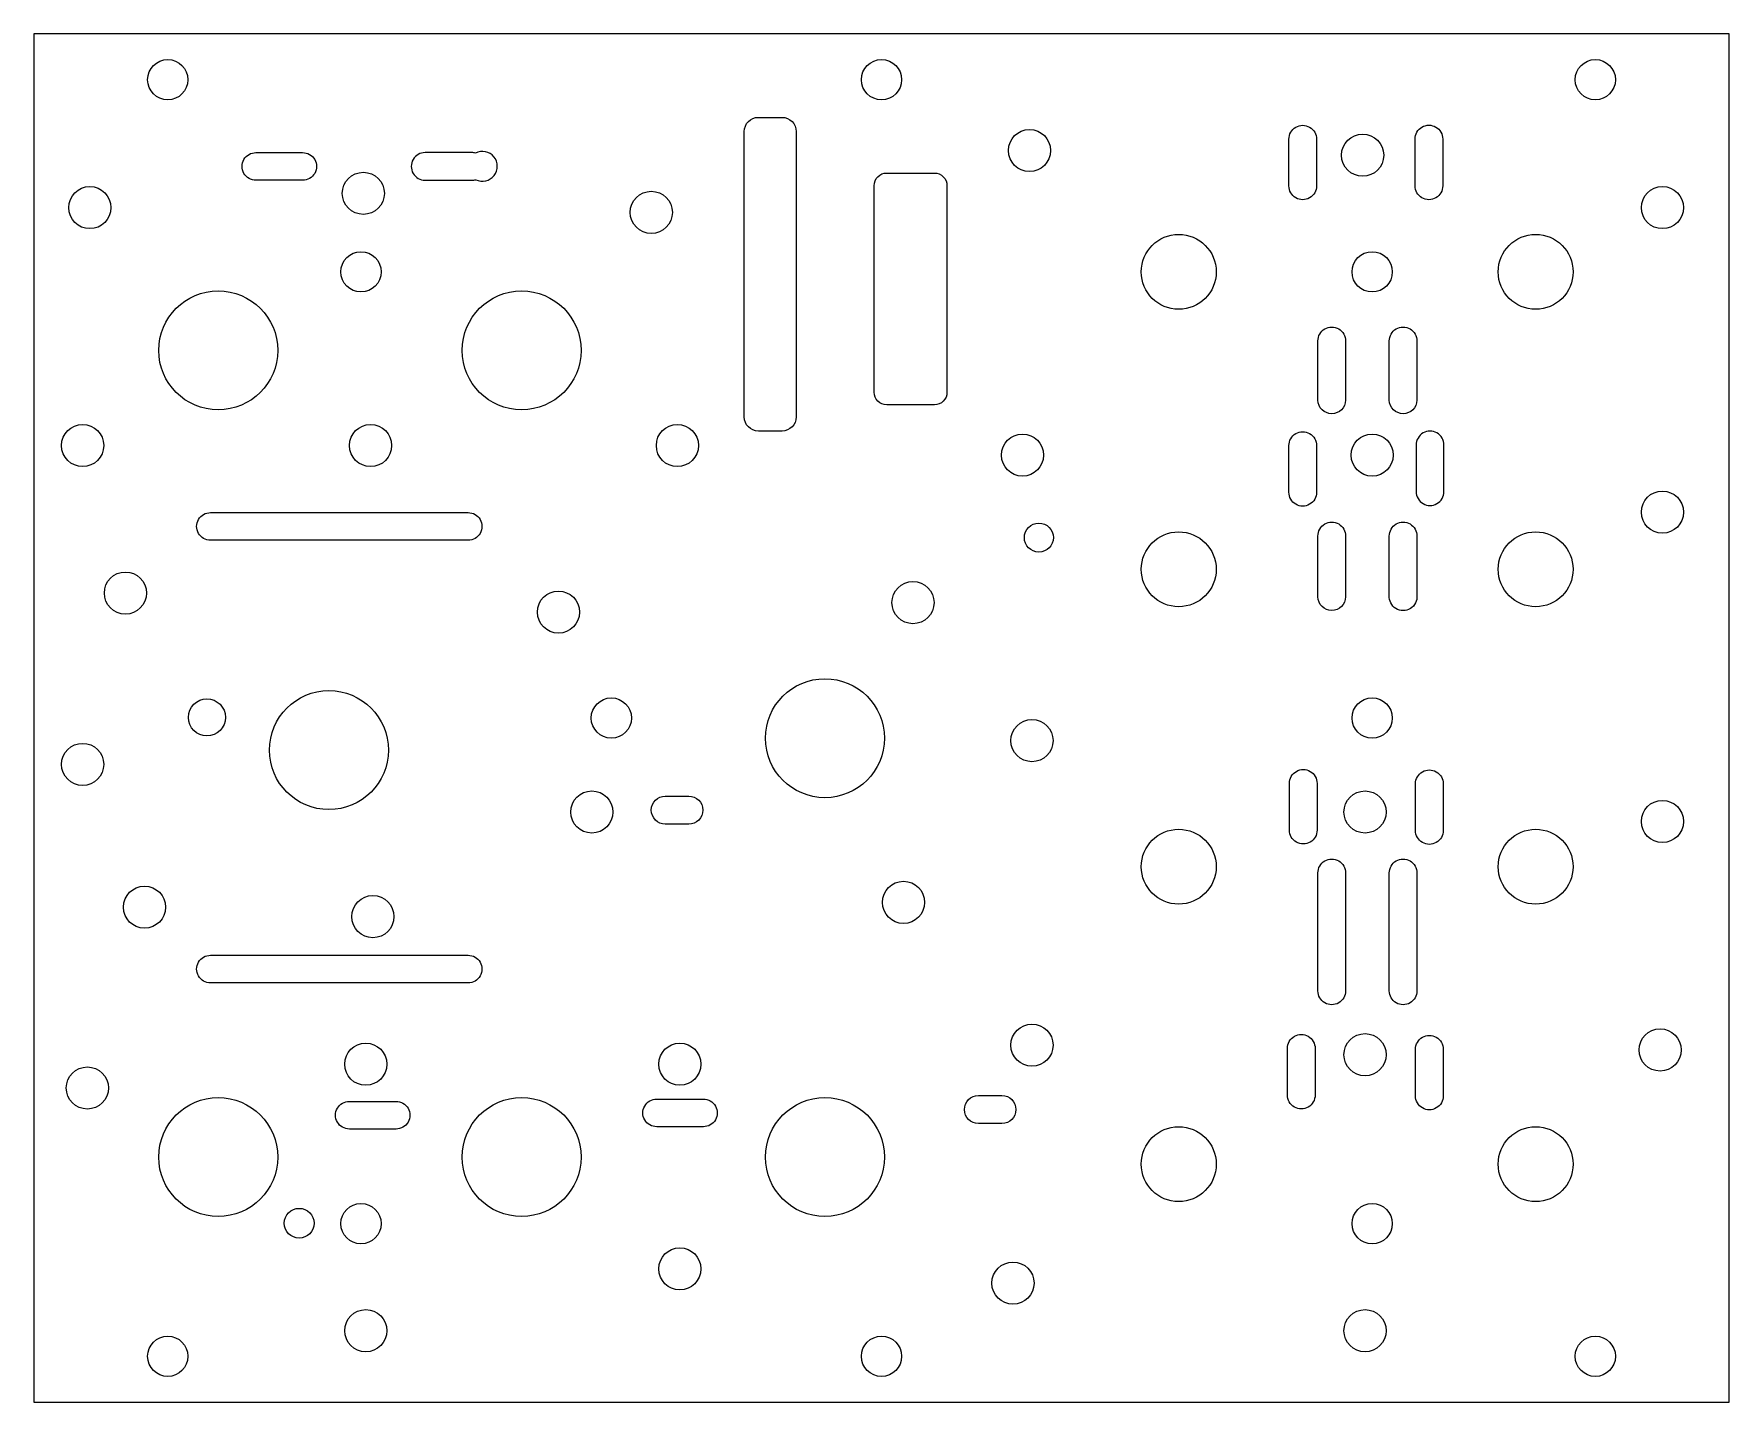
# Model space of a CAD drawing. Header units: millimetres. Extents: x 0 to 181, y 0 to 146.
import ezdxf

# ---------------------------------------------------------------- set-up
doc = ezdxf.new("R2010")
doc.units = ezdxf.units.MM
doc.layers.get('0').update_dxf_attribs({"linetype": 'CONTINUOUS'})

msp = doc.modelspace()

# ---------------------------------------------------------------- linework, layer by layer
msp.add_lwpolyline([(0, 146.05), (0, 0), (180.97, 0), (180.97, 146.05)], close=True)
for points in [[(77.34, 137.14), (79.88, 137.14, -0.414214), (81.38, 135.64), (81.38, 105.16, -0.414214), (79.88, 103.66), (77.34, 103.66, -0.414214), (75.84, 105.16), (75.84, 135.64, -0.414214)], [(133.98, 129.83), (133.98, 134.81, -1.006504), (136.93, 134.81), (136.93, 129.83, -1.006504)], [(147.45, 129.84), (147.45, 134.82, -1.006504), (150.4, 134.82), (150.4, 129.84, -1.006504)], [(23.71, 133.38), (28.69, 133.38, -1.006504), (28.69, 130.43), (23.71, 130.43, -1.006504)], [(47.15, 133.33, 0.068357), (46.75, 133.38), (41.77, 133.38, 1.006504), (41.77, 130.43), (46.75, 130.43, 0.075012), (47.18, 130.49, 1.623761)], [(89.7, 107.8), (89.7, 129.85, -0.414214), (91.05, 131.2), (96.13, 131.2, -0.414214), (97.48, 129.85), (97.48, 107.8, -0.414214), (96.13, 106.45), (91.05, 106.45, -0.414214)], [(140.03, 113.27), (140.03, 106.97, -0.99354), (137.08, 106.97), (137.08, 113.27, -1.006504)], [(147.65, 113.27), (147.65, 106.97, -0.99354), (144.7, 106.97), (144.7, 113.27, -1.006504)], [(133.98, 97.12), (133.98, 102.1, -1.006504), (136.93, 102.1), (136.93, 97.12, -1.006504)], [(147.57, 97.19, 1.006504), (150.52, 97.19), (150.52, 102.17, 1.006504), (147.57, 102.17)], [(46.35, 92), (18.86, 92, -1.006504), (18.86, 94.95), (46.35, 94.95, -1.006504)], [(140.03, 92.45), (140.03, 85.97, -0.99354), (137.08, 85.97), (137.08, 92.45, -1.006504)], [(147.65, 92.45), (147.65, 86.1, -1.086076), (144.7, 86.1), (144.7, 92.45, -1.006504)], [(134.04, 61.06), (134.04, 66.04, -1.006504), (136.99, 66.04), (136.99, 61.06, -1.006504)], [(147.5, 61.02), (147.5, 66, -1.006504), (150.45, 66), (150.45, 61.02, -1.006504)], [(69.91, 61.69), (67.41, 61.69, -1), (67.41, 64.69), (69.91, 64.69, -1)], [(137.08, 43.9), (137.08, 56.48, -1.006504), (140.03, 56.48), (140.03, 43.9, -1.006504)], [(147.65, 56.48), (147.65, 43.9, -1.006504), (144.7, 43.9), (144.7, 56.48, -1.006504)], [(46.35, 44.75), (18.86, 44.75, -1.006504), (18.86, 47.7), (46.35, 47.7, -1.006504)], [(133.83, 32.78), (133.83, 37.76, -1.006504), (136.78, 37.76), (136.78, 32.78, -1.006504)], [(147.5, 32.68), (147.5, 37.66, -1.006504), (150.45, 37.66), (150.45, 32.68, -1.006504)], [(100.84, 32.73), (103.34, 32.73, -1), (103.34, 29.73), (100.84, 29.73, -1)], [(33.68, 32.1), (38.66, 32.1, -1.006504), (38.66, 29.15), (33.68, 29.15, -1.006504)], [(66.49, 32.34), (71.47, 32.34, -1.006504), (71.47, 29.39), (66.49, 29.39, -1.006504)]]:
    msp.add_lwpolyline(points, format="xyb", close=True)
for centre, radius in [((14.29, 141.16), 2.15), ((90.49, 141.16), 2.15), ((166.69, 141.16), 2.15), ((106.29, 133.6), 2.25), ((141.85, 133.1), 2.25), ((35.17, 129.03), 2.25), ((5.97, 127.51), 2.25), ((65.91, 127), 2.25), ((173.86, 127.51), 2.25), ((122.22, 120.65), 4), ((160.32, 120.65), 4), ((34.92, 120.65), 2.15), ((142.87, 120.65), 2.15), ((19.68, 112.27), 6.35), ((52.07, 112.27), 6.35), ((5.2, 102.11), 2.25), ((35.94, 102.11), 2.25), ((68.7, 102.11), 2.25), ((105.54, 101.09), 2.25), ((142.87, 101.09), 2.25), ((173.86, 95), 2.25), ((107.29, 92.28), 1.55), ((122.22, 88.9), 4), ((160.32, 88.9), 4), ((9.77, 86.36), 2.25), ((93.85, 85.34), 2.25), ((56, 84.33), 2.25), ((84.45, 70.87), 6.35), ((18.47, 73.09), 1.98), ((31.5, 69.6), 6.35), ((61.65, 73.02), 2.15), ((142.87, 73.02), 2.15), ((106.55, 70.61), 2.25), ((5.2, 68.07), 2.25), ((59.56, 62.99), 2.25), ((142.11, 62.99), 2.25), ((173.86, 61.98), 2.25), ((122.22, 57.15), 4), ((160.32, 57.15), 4), ((11.81, 52.83), 2.25), ((92.84, 53.34), 2.25), ((36.19, 51.82), 2.25), ((106.55, 38.1), 2.25), ((173.61, 37.59), 2.25), ((35.43, 36.07), 2.25), ((68.96, 36.07), 2.25), ((142.11, 37.08), 2.25), ((5.71, 33.53), 2.25), ((19.68, 26.16), 6.35), ((52.07, 26.16), 6.35), ((84.45, 26.16), 6.35), ((122.22, 25.4), 4), ((160.32, 25.4), 4), ((28.32, 19.09), 1.59), ((34.92, 19.05), 2.15), ((142.87, 19.05), 2.15), ((68.96, 14.22), 2.25), ((104.52, 12.7), 2.25), ((35.43, 7.62), 2.25), ((142.11, 7.62), 2.25), ((14.29, 4.89), 2.15), ((90.49, 4.89), 2.15), ((166.69, 4.89), 2.15)]:
    msp.add_circle(centre, radius)

doc.saveas('drawing.dxf')
